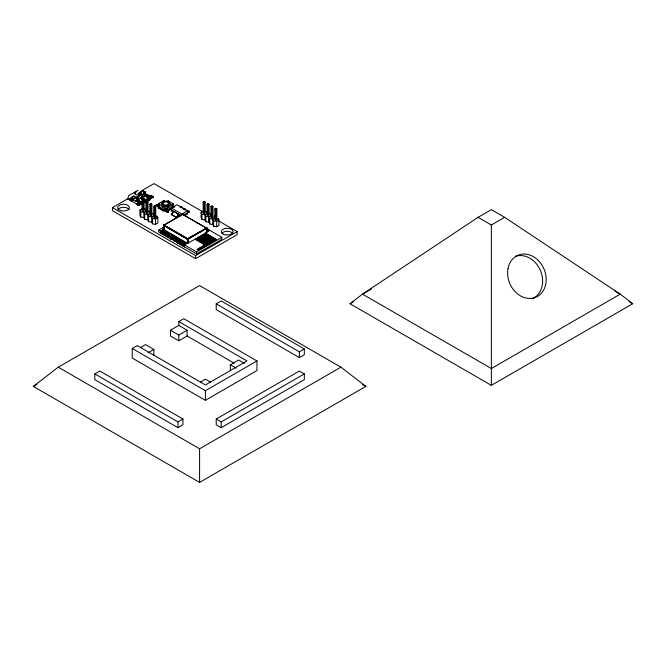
<?xml version="1.0" encoding="UTF-8"?>
<svg xmlns="http://www.w3.org/2000/svg" width="666" height="666" viewBox="0 0 666 666"><rect width="100%" height="100%" fill="white"/><g stroke="black" fill="none" stroke-linecap="round" stroke-linejoin="round"><path stroke-width="1" d="M206.776 230.819C208.974 231.685 206.868 228.38 207.326 231.685L209.69 230.319L221.845 237.337L221.845 239.344L196.595 253.912L184.132 246.72C177.447 242.282 170.021 238.053 162.038 233.966L162.038 231.235L160.781 231.052L160.781 233.233M167.091 236.88L167.091 234.698L168.348 234.873L168.665 235.606L171.037 234.241L168.665 235.789L170.246 236.696L172.611 235.331L174.192 236.064L172.611 235.148L170.246 236.513L170.246 238.703M143.057 199.184L143.057 211.047L144.072 210.464L144.072 199.775L143.057 199.184L142.033 199.775L142.033 210.464L143.057 211.047M146.953 213.303L147.969 212.72L147.969 202.031L146.953 202.614L145.937 202.031L146.953 201.44L146.953 213.303L145.937 212.72L145.921 201.915L143.798 200.807M150.857 203.688L150.857 215.559L149.842 214.968L149.842 204.279L150.857 203.688L151.873 204.279L151.873 214.968L150.857 215.559M154.753 205.944L154.753 217.807L155.777 217.224L155.777 206.535L154.753 205.944L153.738 206.535L153.738 217.224L154.753 217.807M204.179 201.548L204.179 213.411L205.203 212.829L205.203 202.139L204.179 201.548L203.163 202.139L203.163 212.829L204.179 213.411M208.075 203.804L208.075 215.667L207.059 215.085L207.059 204.395L208.075 203.804L209.099 204.395L209.099 215.085L208.075 215.667M211.988 206.052L211.988 217.915L213.003 217.332L213.003 206.643L211.988 206.052L210.964 206.643L210.964 217.332L211.988 217.915M215.884 208.308L215.884 220.171L216.9 219.589L216.9 208.899L215.884 208.308L214.86 208.899L214.86 219.589L215.884 220.171M205.186 232.925L216.175 239.535L205.261 233.225C209.191 230.727 206.019 226.681 206.71 228.188L187.795 239.194L187.637 243.273L163.803 229.595L163.669 225.424L164.119 225.083L187.912 238.952L206.726 227.972L206.751 228.396M206.826 228.23L206.435 227.847L206.826 228.23L206.435 227.847L206.826 228.23L206.435 227.847L206.843 228.122L187.704 238.711L187.929 239.252L187.67 238.678L206.843 228.038L187.929 239.252L187.712 243.273M187.637 239.302L187.679 238.711L163.744 225.2L187.354 239.227L187.97 239.094L187.862 243.248M218.381 220.771L237.154 231.61L237.154 234.682L195.588 258.683L112.446 210.681L112.446 207.609L127.647 198.834L139.036 205.411L153.313 197.153L153.313 196.495C151.623 199.542 146.387 196.711 151.182 195.263L151.715 195.571L151.523 196.42M151.182 198.385L151.19 198.293A1.881 1.091 60 0 0 150.191 198.318M159.341 204.146L159.091 206.077L159.341 204.146L158.433 203.596L163.561 200.766L164.469 201.315L168.223 200.824L173.135 203.788L173.135 205.511L172.377 205.927L172.377 204.42L173.135 204.645M164.56 210.023L166.833 211.397L167.782 210.872L168.515 211.954L167.557 212.479L164.56 210.023L166.417 210.048L167.899 211.03L170.937 209.349L170.937 208.491L173.035 207.334L172.119 206.135L172.186 204.312L173.135 203.788M174.817 207.001L172.544 205.627L172.502 206.701L173.868 207.526M183.108 214.227L182.559 214.427L183.192 214.427M187.637 243.273L187.67 238.678L187.354 243.198M172.186 204.312L172.303 206.252M131.418 198.302A0.966 0.558 -60 0 0 130.852 197.969L129.287 198.876L129.287 199.534L130.886 199.842L131.418 200.766C133.924 200.508 133.158 198.302 136.397 197.561L138.004 198.493M138.994 202.789L138.953 201.989L136.538 200.599L135.972 200.924C135.281 203.571 136.205 197.827 137.962 199.45M145.355 199.942L145.355 201.365M146.062 199.534L146.062 200.957M147.203 198.876L149.758 200.025L147.128 199.076L147.561 198.834M147.627 198.626L149.758 199.692M206.801 232.334L206.685 227.847L206.801 228.363L182.834 214.352M187.554 239.294C188.22 238.828 187.213 238.811 187.787 239.294M163.686 225.374L164.061 225.075L163.686 225.508L187.362 239.161L187.554 243.265M182.559 214.427L206.71 228.188M127.722 199.475L128.538 195.696L137.887 190.318M182.684 214.211L163.728 225.308L182.9 214.227M187.912 238.952L187.637 239.211M163.878 225.2L163.719 225.283M173.193 212.079L171.437 211.064L171.437 207.992L177.098 204.728L187.637 210.814L187.637 213.886L185.215 215.293M187.437 239.219L187.679 238.711L187.362 239.161M131.818 198.776L131.935 197.685L133.766 196.62L136.039 197.927L140.593 195.304L140.593 194.647L138.32 193.331L138.32 193.989L140.226 192.99L140.942 195.671M163.861 225.125L163.803 229.595M165.368 235.614L165.11 233.008L163.936 232.875L163.936 235.056M221.845 237.337L196.595 251.915L184.449 244.897L186.813 243.348L184.449 244.713L184.132 243.989L182.867 243.806L182.867 245.987M187.537 239.194L187.654 238.894M187.637 238.794L163.911 225.283L187.437 239.002M163.936 232.875L166.3 231.51L167.882 232.417L166.3 231.685L163.936 233.058L162.354 232.143L164.727 230.594L162.354 231.959L162.038 231.235M162.038 233.966L162.038 233.416L158.724 232.051L158.724 230.053L162.671 227.772L164.252 228.679M174.8 241.142L174.667 238.52L173.401 238.336L173.401 240.526M163.103 203.505L163.253 203.305A2.897 1.673 0 0 1 163.728 202.972M165.751 232.193C167.457 234.182 165.984 229.77 165.651 233.774M171.578 239.377L171.645 236.813L170.246 236.513M33.3 386.388L58.242 367.191L199.584 285.589L340.917 367.191L365.859 386.388L199.584 482.392L33.3 386.388L36.896 384.315M350.025 303.738L362.495 294.139L478.063 217.332L491.358 209.657L504.662 217.332L620.229 294.139L632.7 303.738L491.358 385.339L350.025 303.738L353.579 301.681M141.234 195.837L141.234 192.632A0.966 0.558 -60 0 1 141.8 191.65L143.365 190.742L143.898 191.666L145.496 191.975L145.496 192.632L143.931 193.54M143.898 191.05L143.698 192.133M144.414 196.154C143.248 197.086 146.395 196.753 144.872 196.112M138.703 204.97L138.828 203.788L137.104 203.388L137.104 204.046L138.703 204.354L139.244 205.278L139.244 204.62L140.801 203.713L141.375 204.046A1.881 1.091 60 0 0 140.376 203.987M151.715 195.571L151.715 196.187L153.313 196.495M206.776 230.378L207.268 230.211M162.671 230.319C163.878 232.442 163.395 228.005 162.671 231.776M136.522 191.741L134.332 193.007L134.332 192.349L135.756 193.165L134.615 193.823L136.896 195.138L138.029 194.48L139.452 195.304L139.452 195.962M140.593 194.647L136.039 197.269L133.766 195.962L131.352 197.377L131.277 198.876M138.32 193.331L140.734 191.958M129.287 198.876L130.886 199.184L131.418 200.108L132.984 199.201A0.966 0.558 -60 0 1 133.541 199.459M145.496 191.975L143.931 192.882A0.966 0.558 -60 0 0 143.365 193.864L143.506 194.114M146.354 195.588L146.92 194.605L146.878 195.354L146.137 194.73L143.506 196.245L143.506 196.903L141.092 195.504L141.092 194.855L144.172 193.473M141.092 195.504L142.799 194.522M142.582 199.65L140.451 198.01L141.875 197.194L144.713 198.834L143.29 200.066M138.836 199.35L140.451 198.418M141.875 197.194L144.289 196.204M146.07 195.471L146.637 195.096M135.972 200.924L138.386 202.322L138.953 201.989M146.354 194.93L148.768 196.328L149.334 196.004L149.375 196.795M144.713 198.834L143.29 199.65L140.451 198.01M137.104 203.388L138.819 202.414L139.244 202.814M137.321 203.679L136.755 204.004L137.321 204.329A1.007 0.583 60 0 0 137.412 204.795M137.321 204.329L137.887 204.004M141.725 202.447L140.593 202.689L136.463 200.308M144.713 195.546L148.834 197.927L149.975 197.269L149.975 199.201M143.223 201.582L148.834 197.927M143.456 201.798L145.213 202.647L143.556 202.181M145.921 201.915L146.354 201.665L145.921 202.239L143.939 201.099M144.93 201.607L145.013 200.083L147.486 201.34M146.154 199.425L148.626 200.682L145.996 199.733M158.433 204.462L159.157 204.254L159.157 205.761L157.592 204.72L155.911 205.236L163.245 209.249L163.245 210.972C169.972 212.046 166.908 205.985 163.245 210.115L158.325 207.143M163.278 201.565L164.594 200.832L162.92 201.348L163.645 201.357M158.958 205.544L157.684 204.986L156.368 205.719L155.911 205.236M164.685 201.099L163.869 200.824M181.044 207.875L181.926 207.084L181.077 206.593L180.153 207.126M174.084 211.696L171.262 214.569L174.084 211.422L179.071 214.577L176.249 217.166L171.262 214.285M181.077 207.576L181.926 207.084M184.873 210.081L185.747 209.291L182.75 208.808M184.024 209.59L184.907 209.082L185.747 209.574M185.747 209.291L184.823 209.823M179.071 214.577L176.249 217.449L171.262 214.569M187.637 210.814L181.984 214.086L171.437 207.992M187.571 211.763C187.712 213.336 191.009 211.463 188.728 211.014L187.754 211.555M189.577 211.497L188.595 212.046L187.554 211.438M183.674 215.001L187.904 212.562M162.671 227.772L164.011 227.356L164.252 226.681M160.781 231.052L163.145 229.687L164.727 230.594M164.727 230.777L163.145 229.87L160.781 231.235L158.724 230.053M165.368 233.225L165.509 233.783L167.882 232.417M167.882 232.6L165.509 233.966L167.091 234.873L169.455 233.508L171.037 234.424M167.091 234.698L169.455 233.325L171.037 234.241M171.645 236.813L171.82 237.429L174.192 236.064M174.192 236.247L171.82 237.612L173.401 238.52L175.766 237.154L177.347 238.062L175.766 236.971L173.401 238.336M174.8 238.628L174.975 239.252L177.347 237.887M177.347 238.062L174.975 239.435L176.557 240.343L178.921 238.977L180.503 239.885L178.921 238.794L176.557 240.16L176.557 242.349M176.557 240.16L177.822 240.343L178.138 241.075L180.503 239.702M180.503 239.885L178.138 241.25L179.712 242.166L182.076 240.801L183.658 241.708L182.076 240.617L179.712 241.983L179.712 244.172M183.658 241.525L181.294 242.89L180.977 242.166L179.712 241.983M183.658 241.708L181.294 243.073L182.867 243.989L185.231 242.624L186.813 243.531M182.867 243.806L185.231 242.441L186.813 243.348M206.535 230.136L208.117 229.229L208.358 229.903L209.69 230.319M206.535 230.319L208.117 229.229M207.326 231.51L209.69 230.136M187.987 243.198L204.47 233.683M195.662 239.269L205.136 233.808L195.662 239.535L196.453 239.727L205.919 234.265L214.602 239.535L213.811 239.985L205.919 235.431L203.555 236.796L205.919 235.173L213.811 239.727L214.602 239.269M195.662 239.535L196.453 239.985L205.919 234.524L214.602 239.535M197.244 240.185L199.609 238.819L207.501 243.373L208.291 242.915L207.501 243.631L199.609 239.077L197.244 240.185L205.136 244.738L197.244 249.55L205.136 244.738M208.291 243.173L200.399 238.361L202.764 236.996L210.656 241.55L211.447 241.092L210.656 241.808L203.646 237.762M200.399 238.619L201.981 237.712M198.818 240.185L199.609 239.727L207.501 244.28L209.865 243.173L207.501 244.547L199.609 239.985L198.818 240.185L206.71 244.996L198.035 250.008L197.244 249.55M201.981 238.361L202.764 237.904L210.656 242.457L213.02 241.092L210.656 242.724L202.764 238.17L201.981 238.361L209.865 242.915M213.02 241.358L205.136 236.538L205.919 236.08L213.811 240.642L216.175 239.269M205.136 236.796L205.919 236.347L213.811 240.901L216.175 239.535M197.244 249.292L198.035 249.75L206.71 244.738M112.446 207.609L195.588 255.611L237.154 231.61M178.796 321.586L183.783 318.706L256.951 360.947L256.951 370.546L205.403 400.308L132.234 358.067L132.234 348.468L137.229 345.587L205.403 384.948L246.969 360.947L178.796 321.586L178.796 325.424L187.113 330.228L187.113 335.989L234.216 363.186M94.822 373.909L99.808 371.029L182.95 419.031L182.95 424.791L177.964 427.672L94.822 379.67L94.822 373.909L177.964 421.911L182.95 419.031M140.551 347.51L145.538 344.63L153.854 349.425L153.854 355.186M187.113 335.989L178.796 340.792L170.479 335.989L170.479 330.228L178.796 325.424M216.209 303.829L221.195 300.949L304.337 348.951L304.337 354.712L299.35 357.592L216.209 309.59L216.209 303.829L299.35 351.831L304.337 348.951M148.035 352.789L153.854 349.425M170.479 330.228L178.796 335.031L187.113 330.228M200.416 382.068L205.403 379.187L210.389 382.068M230.344 370.546L230.344 364.785L238.653 359.99L244.48 363.345M371.387 289.002L362.495 294.139L491.358 368.539L620.229 294.139L614.818 291.017M478.063 217.332L491.358 225.016L504.662 217.332M132.234 348.468L205.403 390.709L256.951 360.947M216.209 419.031L299.35 371.029L304.337 373.909L304.337 379.67L221.195 427.672L216.209 424.791L216.209 419.031L221.195 421.911L304.337 373.909M58.242 367.191L199.584 448.792L340.917 367.191M157.01 217.707L157.01 215.926L157.834 217.699L157.834 223.043L155.578 224.342L152.497 223.868L151.681 222.086L148.601 221.612L147.785 219.83L144.697 219.364L143.873 217.582L140.801 217.108L139.977 215.326L139.977 209.981L142.233 208.683M139.977 209.981L140.801 211.763L143.873 212.238L144.697 214.019L147.769 214.494L148.601 216.267L151.681 216.741L152.497 218.523L155.578 218.997L157.834 217.699M208.283 213.461L210.331 213.786L211.155 215.559L208.899 216.858L208.899 222.203L205.819 221.728L205.003 219.946L201.923 219.472L201.107 217.69L201.107 212.346L203.363 211.047M218.956 220.063L218.956 225.408L216.7 226.706L213.628 226.232L212.804 224.45L209.732 223.976L208.908 222.194L208.908 216.85L209.732 218.631L212.804 219.106L213.628 220.887L216.7 221.362L218.956 220.063L218.14 218.29L218.14 220.071M155.911 205.444L156.86 204.703M163.869 201.032L162.92 201.348M156.277 205.453L157.592 204.72M159.282 205.977L158.325 206.285L158.325 208.008L159.091 207.584M163.245 209.249L166.983 208.758L167.899 209.307L167.899 211.03M164.002 210.548C162.895 208.158 167.524 208.458 167.899 210.173L169.98 209.016L169.98 209.882M167.899 209.307L173.035 206.477L173.035 207.334M166.741 211.555L167.69 211.03L168.515 211.954M166.833 211.397L167.199 212.046L168.148 211.522M167.108 212.204L168.057 211.68M167.199 212.046L168.515 211.738M183.575 209.307L184.149 209.249M143.057 199.276L142.033 199.775L143.057 200.358L144.072 199.775L143.057 199.276L143.057 199.775M145.937 202.031L146.953 201.532L147.969 202.031L146.953 201.44M150.857 203.779L149.842 204.279L150.857 204.862L151.873 204.279L150.857 203.779L150.857 204.279M154.753 206.035L153.738 206.535L154.753 207.118L155.777 206.535L154.753 206.035L154.753 206.535M204.187 201.64L203.163 202.139L204.179 202.722L205.203 202.139L204.187 201.64L204.187 202.139M208.083 203.896L207.059 204.395L208.075 204.978L209.099 204.395L208.083 203.896L208.083 204.395M211.988 206.144L210.964 206.643L211.988 207.226L213.003 206.643L211.988 206.144L211.988 206.643M215.884 208.4L214.86 208.899L215.884 209.482L216.9 208.899L215.884 208.4L215.884 208.899M144.805 192.399L145.496 192.632M153.313 197.153L152.248 196.97M175.591 237.512C174.226 240.135 178.496 235.414 175.483 238.994M196.337 222.785L197.069 222.852M185.173 242.965C183.316 245.238 188.245 241.367 185.065 244.43M145.429 199.842L147.486 201.007M144.289 200.499L146.354 201.665M138.303 200.399L138.886 199.817M204.387 211.205L206.435 211.53L207.259 213.303L205.003 214.602L201.923 214.127L201.107 212.346M205.003 219.946L205.003 214.602L205.819 216.383L208.899 216.858M143.257 208.841L145.313 209.166L146.129 210.939L143.873 212.238L143.873 217.582M147.153 211.097L149.209 211.422L150.025 213.195L147.769 214.494L147.769 219.838M151.065 213.353L153.113 213.669L153.938 215.443L151.681 216.741L151.681 222.086M180.186 206.968L180.877 207.617M138.029 198.343C141.392 197.969 135.215 196.928 138.029 200.308L140.992 202.014M629.095 301.656L632.7 303.738M203.188 211.996L154.021 183.608L141.15 191.042L141.15 194.114M181.926 207.367L181.077 206.593M189.577 211.78L188.728 211.014M143.898 191.708L143.365 190.742M206.535 228.496L208.117 229.412M143.773 192.557L149.908 196.095M146.92 194.605L149.334 196.004M144.214 193.698L145.829 194.63M145.854 194.888L149.975 197.269M171.179 209.74L181.085 215.459M177.589 214.619L180.228 216.142M144.713 195.962L148.834 198.343M141.092 194.855L143.506 196.245M147.777 198.876L149.758 200.025M138.62 193.831L143.839 196.853M148.626 200.349L146.562 199.184L146.495 200.707M146.42 199.492L148.626 200.682M141.875 197.602L144.713 199.242M144.372 200.849L146.354 201.989M205.136 236.538L213.02 241.092M143.223 201.174L145.213 202.322M143.365 201.582L145.213 202.647M203.555 236.538L211.447 241.092M203.555 236.796L211.447 241.358M141.725 202.031L137.604 200.066M131.51 197.944L134.124 199.45M201.981 238.619L209.865 243.173M138.67 202.489L141.375 204.046M200.399 238.361L208.291 242.915M133.267 200.025L135.689 201.415M138.703 204.312L139.244 204.62M198.818 240.443L206.71 244.996M197.244 240.443L205.136 244.996M162.671 227.589L164.252 228.496M362.262 384.315L365.859 386.388M230.344 364.785L236.164 368.148M174.001 206.718L172.544 205.627M172.377 205.927L172.552 204.529M173.035 206.477L172.119 206.135M156.726 205.511L158.916 206.826M158.325 208.008L163.245 210.972M166.775 232.143L166.775 233.6M177.822 240.343L177.897 243.023M181.052 242.216L181.052 244.847M168.423 234.931L168.423 237.562M177.955 240.451L177.989 242.899M140.784 191.991L141.517 195.388M181.144 242.341L181.294 245.08M491.358 225.016L491.358 385.339M299.35 351.831L299.35 357.592M221.195 421.911L221.195 427.672M216.7 221.362L216.7 226.706M214.244 217.815L214.244 216.034L215.06 217.807L212.804 219.106L212.804 224.45M213.628 220.887L213.628 226.232M209.732 218.631L209.732 223.976M207.8 230.319L207.8 231.776M207.709 230.278L207.709 231.735M207.609 230.245L207.609 231.701M207.384 230.211L207.501 231.676M207.151 230.22L207.151 231.676M207.043 230.245L207.043 231.701M205.819 216.383L205.819 221.728M205.403 390.709L205.403 400.308M201.923 214.127L201.923 219.472M199.584 448.792L199.584 482.392M196.595 251.915L196.595 253.912M195.588 255.611L195.588 258.683M185.406 242.973L185.406 244.43M185.29 242.965L185.29 244.422M184.449 244.713L184.449 246.903M184.324 244.297L184.266 246.611M184.132 243.989L184.132 246.72M183.941 243.906L184.041 246.129M183.833 243.889L183.833 246.07M183.716 243.873L183.716 246.062M183.6 243.873L183.6 246.062M183.483 243.889L183.483 246.07M183.375 243.906L183.275 246.129M183.183 243.989L183.183 246.17M180.886 242.124L180.977 244.897M180.786 242.091L180.786 244.272M180.677 242.066L180.677 244.247M180.561 242.049L180.561 244.239M180.444 242.049L180.328 244.247M180.22 242.091L180.22 244.272M180.12 242.124L180.12 244.305M180.028 242.166L180.028 244.347M178.796 335.031L178.796 340.792M178.138 241.075L178.138 243.256M177.964 421.911L177.964 427.672M177.73 240.301L177.822 243.073M177.631 240.268L177.631 242.449M177.522 240.243L177.522 242.432M177.289 240.235L177.406 242.416M177.173 240.243L177.173 242.432M177.064 240.268L177.064 242.449M176.965 240.301L176.873 242.532M176.315 237.662L176.315 239.119M176.24 237.612L176.24 239.069M176.049 237.529L176.149 239.027M175.941 237.512L175.941 238.969M175.824 237.496L175.824 238.952M175.707 237.496L175.707 238.952M175.383 239.027L175.383 237.571L175.216 239.119M174.975 239.252L174.975 241.433M174.667 241.25L174.667 238.52L174.575 240.667M174.367 238.42L174.475 240.634M174.251 238.411L174.251 240.593M174.134 238.411L174.134 240.593M174.017 238.42L174.017 240.609M173.909 238.445L173.809 240.667M173.718 238.52L173.718 240.709M171.82 237.429L171.82 239.61M171.503 236.696L171.503 239.435M171.32 236.621L171.42 238.844M171.204 236.596L171.204 238.786M171.095 236.588L171.095 238.778M170.979 236.588L170.979 238.778M170.862 236.596L170.754 238.811M170.654 236.655L170.654 238.844M170.563 236.696L170.563 238.886M168.548 235.115L168.665 237.795M168.265 234.832L168.348 237.612M168.223 200.824L168.223 201.681M168.165 234.798L168.165 236.988M168.048 234.773L168.048 236.963M167.94 234.765L167.94 236.954M167.824 234.765L167.707 236.963M167.599 234.798L167.599 236.988M167.491 234.832L167.491 237.021M167.407 234.873L167.407 237.063M166.975 209.191L166.975 210.697M166.683 232.101L166.683 233.558M166.475 232.043L166.583 233.525M166.358 232.034L166.358 233.491M166.242 232.034L166.242 233.491M166.125 232.043L166.125 233.5M166.017 232.068L165.917 233.558M165.826 232.143L165.826 233.6M165.509 233.783L165.509 235.972M165.268 233.108L165.268 235.739M165.11 233.008L165.193 235.789M165.001 232.975L165.001 235.165M164.893 232.958L164.893 235.14M164.785 232.942L164.66 235.131M164.552 232.958L164.552 235.14M164.444 232.975L164.444 235.165M164.335 233.008L164.252 235.24M164.186 209.157L164.186 210.664M164.011 226.915L164.069 228.43M163.936 226.865L163.936 228.321M163.561 200.766L163.561 201.623M163.62 230.319L163.62 231.776M163.428 230.245L163.528 231.735M163.32 230.22L163.32 231.676M163.203 230.211L163.203 231.668M163.087 230.211L163.087 231.668M162.97 230.22L162.862 231.701M162.762 230.278L162.762 231.735M162.354 231.959L162.354 234.149M162.171 231.668L162.171 233.858M161.955 231.194L161.955 233.375M161.738 231.135L161.846 233.341M161.622 231.119L161.622 233.308M161.505 231.119L161.505 233.308M161.397 231.135L161.397 233.316M161.28 231.16L161.18 233.375M161.097 231.235L161.097 233.416M158.966 204.362L158.966 205.861M158.433 203.596L158.433 205.319M155.578 218.997L155.578 224.342M152.78 196.187L152.78 196.845M152.497 218.523L152.497 223.868M149.617 196.82L149.617 196.162L151.756 197.394L151.756 198.052A1.881 1.091 60 0 0 151.473 197.927M148.768 196.328L148.768 196.986M148.601 216.267L148.601 221.612M146.953 201.532L146.953 202.031M144.963 191.666L144.963 192.324M144.697 214.019L144.697 219.364M140.801 203.713L140.801 204.37A1.881 1.091 60 0 0 140.093 204.204M140.801 211.763L140.801 217.108M138.386 202.322L138.386 202.98M137.637 203.696L137.637 204.354M136.397 197.561L136.397 198.218M136.039 197.269L136.039 197.927M133.766 195.962L133.766 196.62M131.418 200.108L131.418 200.766M130.852 199.425L130.852 201.032M129.82 199.184L129.82 199.842M515.426 256.393A22.81 18.581 66.9 0 1 540.725 271.17A22.81 18.581 66.9 0 1 532.184 298.801M222.019 233.092A5.877 3.397 0 0 1 227.78 231.318A5.877 3.397 0 0 1 232.825 233.716M117.84 209.848A5.877 3.397 0 0 1 123.518 207.326A5.877 3.397 0 0 1 129.196 209.848M162.837 205.003A2.897 1.673 0 0 1 162.954 204.57M168.665 206.801A4.237 2.448 0 0 1 167.765 207.184M163.528 207.126A4.237 2.448 0 0 1 162.671 206.726M161.663 204.354A4.237 2.448 0 0 1 162.104 203.763M168.273 203.371A2.897 1.673 0 0 1 166.042 205.836A2.897 1.673 0 0 1 162.954 203.704M168.332 202.564A5.003 2.889 0 0 1 169.489 206.943A5.003 2.889 0 0 1 161.83 206.843A5.003 2.889 0 0 1 163.328 202.506M138.786 205.311A1.007 0.583 60 0 1 137.912 204.229M137.845 205.428A1.007 0.583 60 0 1 137.529 205.036M138.744 205.153A1.007 0.583 60 0 1 138.645 205.511M168.789 234.207L170.121 234.274L168.789 234.207M171.945 236.03L173.277 236.097L171.945 236.03M144.131 194.389L145.321 194.48L144.131 194.389M178.28 239.602C179.254 241.175 180.12 238.453 178.28 239.602M181.435 241.425C182.392 242.998 183.283 240.276 181.435 241.425M163.253 202.447L162.954 202.847A2.897 1.673 0 0 0 166.167 204.97A2.897 1.673 0 0 0 168.14 202.389A2.897 1.673 0 0 0 163.253 202.447M223.177 234.091L222.203 233.408A5.877 3.397 0 0 1 226.498 228.247A5.877 3.397 0 0 1 232.784 232.684A5.877 3.397 0 0 1 223.177 234.091M508.016 268.581A22.81 18.581 66.9 0 0 532.95 298.143A22.81 18.581 66.9 0 0 539.743 262.038A22.81 18.581 66.9 0 0 508.016 268.581M120.579 210.589A5.877 3.397 0 0 0 129.395 207.65A5.877 3.397 0 0 0 120.579 204.712A5.877 3.397 0 0 0 120.579 210.589M163.545 206.252A4.212 2.431 0 0 0 169.947 204.229A4.212 2.431 0 0 0 163.703 202.039A4.212 2.431 0 0 0 163.545 206.252"/></g></svg>
